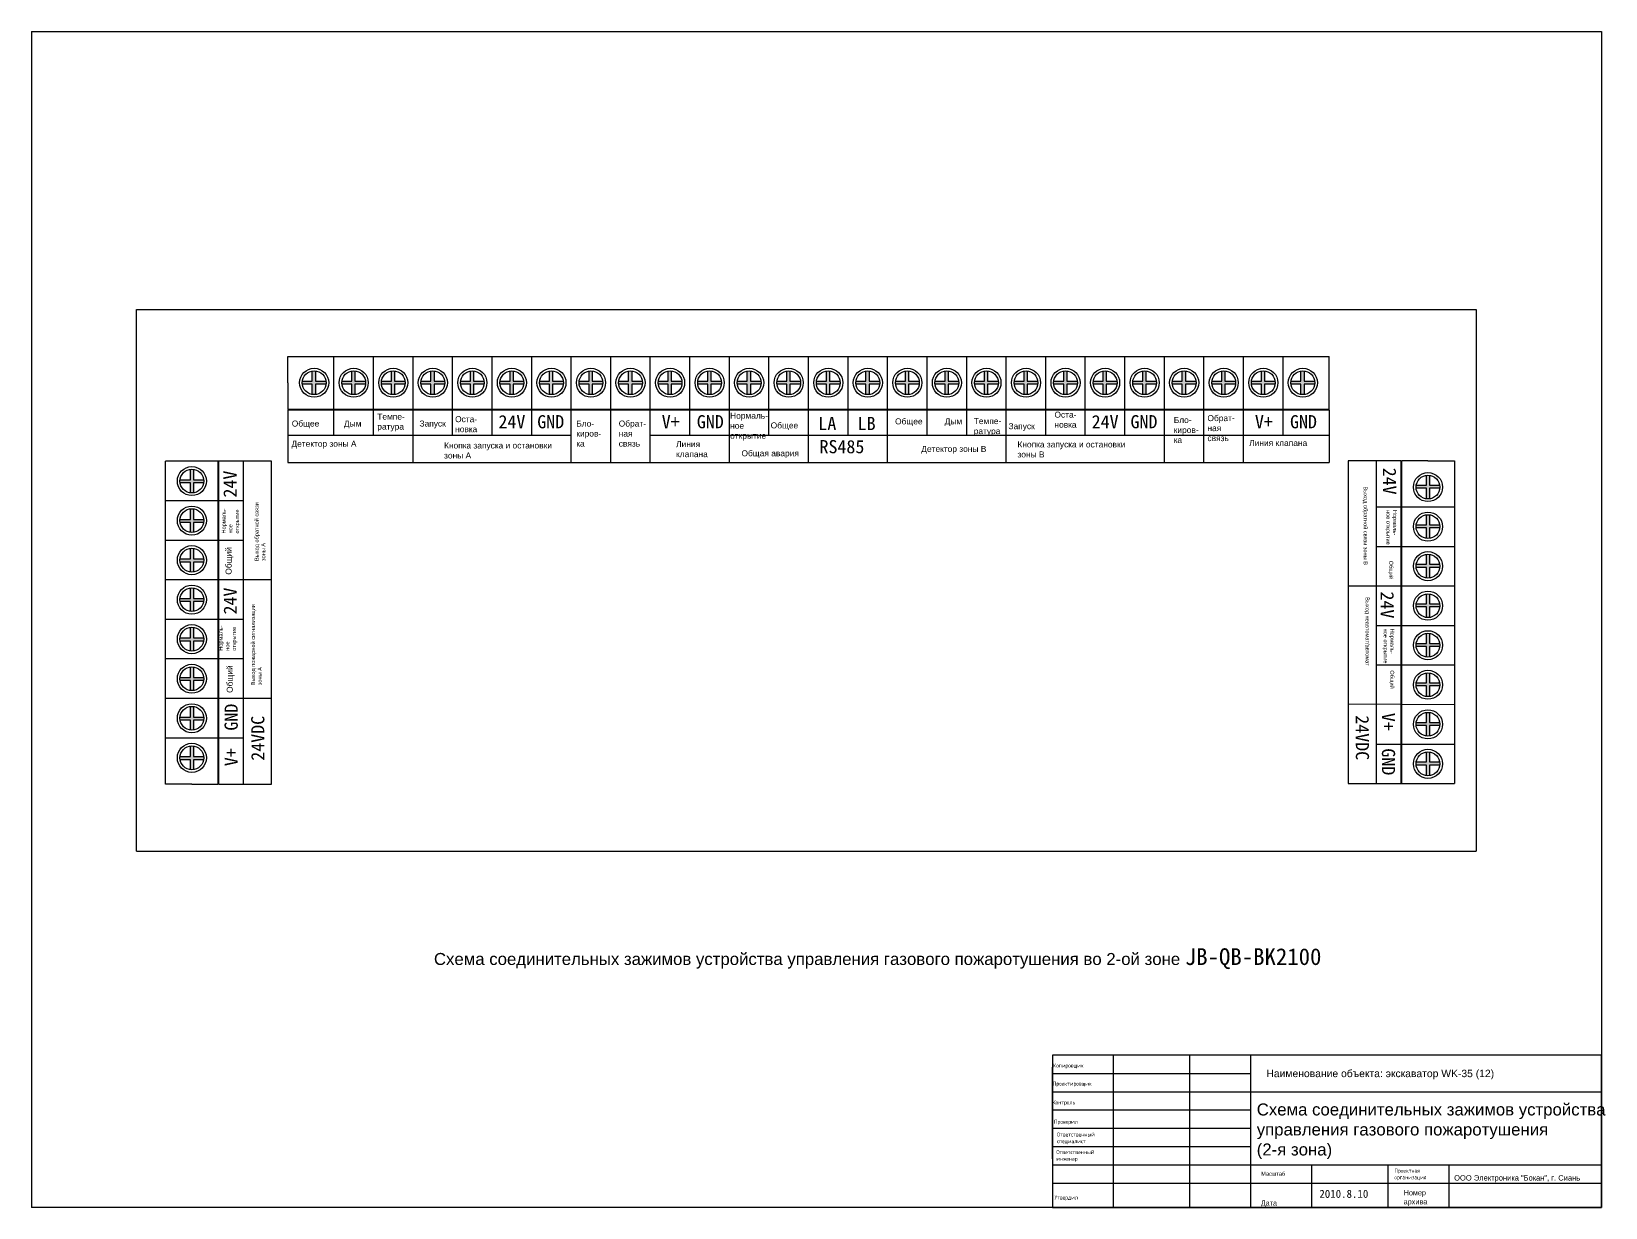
# Model space of a CAD drawing. Extents: x 48388 to 147340, y 33806 to 122092.
# Drawn here: x 81004 to 88872, y 61058 to 66939 of the extents above; entities that cross this region are included whole.
import ezdxf

# ---------------------------------------------------------------- set-up
doc = ezdxf.new("R2010")
doc.units = 0
doc.header["$LTSCALE"] = 1000
doc.header["$MEASUREMENT"] = 0
doc.layers.get('0').update_dxf_attribs({"linetype": 'CONTINUOUS'})
doc.styles.add('_TEL_DIM', font='SIMPLEX', dxfattribs={"width": 0.8, "height": 3.5, "bigfont": 'HZTXT'})
doc.styles.get("Standard").update_dxf_attribs({"font": 'GBENOR', "bigfont": 'GBCBIG'})

msp = doc.modelspace()

# ---------------------------------------------------------------- hatches: boundary and pattern name
for points in [[(82475.6, 65190.2), (82422.6, 65190.2), (82422.6, 65241.7, 0.065158), (82407.2, 65241.3), (82407.2, 65190.2), (82357.6, 65190.2, 0.032725), (82357.1, 65182.5, 0.032337), (82357.6, 65174.8), (82407.2, 65174.8), (82407.2, 65123.7, 0.065158), (82422.6, 65123.2), (82422.6, 65174.8), (82475.7, 65174.8, 0.032337), (82476.2, 65182.5, 0.032725)], [(82673.3, 65190.2), (82620.3, 65190.2), (82620.3, 65241.7, 0.065158), (82604.9, 65241.3), (82604.9, 65190.2), (82555.3, 65190.2, 0.032725), (82554.7, 65182.5, 0.032337), (82555.2, 65174.8), (82604.9, 65174.8), (82604.9, 65123.7, 0.065158), (82620.3, 65123.2), (82620.3, 65174.8), (82673.3, 65174.8, 0.032337), (82673.8, 65182.5, 0.032725)], [(82871, 65190.2), (82818, 65190.2), (82818, 65241.7, 0.065158), (82802.5, 65241.3), (82802.5, 65190.2), (82752.9, 65190.2, 0.032725), (82752.4, 65182.5, 0.032337), (82752.9, 65174.8), (82802.5, 65174.8), (82802.5, 65123.7, 0.065158), (82818, 65123.2), (82818, 65174.8), (82871, 65174.8, 0.032337), (82871.5, 65182.5, 0.032725)], [(83068.7, 65190.2), (83015.7, 65190.2), (83015.7, 65241.7, 0.065158), (83000.2, 65241.3), (83000.2, 65190.2), (82950.6, 65190.2, 0.032725), (82950.1, 65182.5, 0.032337), (82950.6, 65174.8), (83000.2, 65174.8), (83000.2, 65123.7, 0.065158), (83015.7, 65123.2), (83015.7, 65174.8), (83068.7, 65174.8, 0.032337), (83069.2, 65182.5, 0.032725)], [(83266.4, 65190.2), (83213.4, 65190.2), (83213.4, 65241.7, 0.065158), (83197.9, 65241.3), (83197.9, 65190.2), (83148.3, 65190.2, 0.032725), (83147.8, 65182.5, 0.032337), (83148.3, 65174.8), (83197.9, 65174.8), (83197.9, 65123.7, 0.065158), (83213.4, 65123.2), (83213.4, 65174.8), (83266.4, 65174.8, 0.032337), (83266.9, 65182.5, 0.032725)], [(83464.1, 65190.2), (83411, 65190.2), (83411, 65241.7, 0.065158), (83395.6, 65241.3), (83395.6, 65190.2), (83346, 65190.2, 0.032725), (83345.5, 65182.5, 0.032337), (83346, 65174.8), (83395.6, 65174.8), (83395.6, 65123.7, 0.065158), (83411, 65123.2), (83411, 65174.8), (83464.1, 65174.8, 0.032337), (83464.6, 65182.5, 0.032725)], [(83661.7, 65190.2), (83608.7, 65190.2), (83608.7, 65241.7, 0.065158), (83593.3, 65241.3), (83593.3, 65190.2), (83543.7, 65190.2, 0.032725), (83543.2, 65182.5, 0.032337), (83543.7, 65174.8), (83593.3, 65174.8), (83593.3, 65123.7, 0.065158), (83608.7, 65123.2), (83608.7, 65174.8), (83661.8, 65174.8, 0.032337), (83662.3, 65182.5, 0.032725)], [(83859.4, 65190.2), (83806.4, 65190.2), (83806.4, 65241.7, 0.065158), (83791, 65241.3), (83791, 65190.2), (83741.4, 65190.2, 0.032725), (83740.8, 65182.5, 0.032337), (83741.3, 65174.8), (83791, 65174.8), (83791, 65123.7, 0.065158), (83806.4, 65123.2), (83806.4, 65174.8), (83859.4, 65174.8, 0.032337), (83859.9, 65182.5, 0.032725)], [(84057.1, 65190.2), (84004.1, 65190.2), (84004.1, 65241.7, 0.065158), (83988.6, 65241.3), (83988.6, 65190.2), (83939, 65190.2, 0.032725), (83938.5, 65182.5, 0.032337), (83939, 65174.8), (83988.6, 65174.8), (83988.6, 65123.7, 0.065158), (84004.1, 65123.2), (84004.1, 65174.8), (84057.1, 65174.8, 0.032337), (84057.6, 65182.5, 0.032725)], [(84254.8, 65190.2), (84201.8, 65190.2), (84201.8, 65241.7, 0.065158), (84186.3, 65241.3), (84186.3, 65190.2), (84136.7, 65190.2, 0.032725), (84136.2, 65182.5, 0.032337), (84136.7, 65174.8), (84186.3, 65174.8), (84186.3, 65123.7, 0.065158), (84201.8, 65123.2), (84201.8, 65174.8), (84254.8, 65174.8, 0.032337), (84255.3, 65182.5, 0.032725)], [(84452.5, 65190.2), (84399.5, 65190.2), (84399.5, 65241.7, 0.065158), (84384, 65241.3), (84384, 65190.2), (84334.4, 65190.2, 0.032725), (84333.9, 65182.5, 0.032337), (84334.4, 65174.8), (84384, 65174.8), (84384, 65123.7, 0.065158), (84399.5, 65123.2), (84399.5, 65174.8), (84452.5, 65174.8, 0.032337), (84453, 65182.5, 0.032725)], [(84650.2, 65190.2), (84597.1, 65190.2), (84597.1, 65241.7, 0.065158), (84581.7, 65241.3), (84581.7, 65190.2), (84532.1, 65190.2, 0.032725), (84531.6, 65182.5, 0.032337), (84532.1, 65174.8), (84581.7, 65174.8), (84581.7, 65123.7, 0.065158), (84597.1, 65123.2), (84597.1, 65174.8), (84650.2, 65174.8, 0.032337), (84650.7, 65182.5, 0.032725)], [(84847.8, 65190.2), (84794.8, 65190.2), (84794.8, 65241.7, 0.065158), (84779.4, 65241.3), (84779.4, 65190.2), (84729.8, 65190.2, 0.032725), (84729.3, 65182.5, 0.032337), (84729.8, 65174.8), (84779.4, 65174.8), (84779.4, 65123.7, 0.065158), (84794.8, 65123.2), (84794.8, 65174.8), (84847.9, 65174.8, 0.032337), (84848.4, 65182.5, 0.032725)], [(85045.5, 65190.2), (84992.5, 65190.2), (84992.5, 65241.7, 0.065158), (84977.1, 65241.3), (84977.1, 65190.2), (84927.5, 65190.2, 0.032725), (84926.9, 65182.5, 0.032337), (84927.4, 65174.8), (84977.1, 65174.8), (84977.1, 65123.7, 0.065158), (84992.5, 65123.2), (84992.5, 65174.8), (85045.5, 65174.8, 0.032337), (85046, 65182.5, 0.032725)], [(85243.2, 65190.2), (85190.2, 65190.2), (85190.2, 65241.7, 0.065158), (85174.7, 65241.3), (85174.7, 65190.2), (85125.1, 65190.2, 0.032725), (85124.6, 65182.5, 0.032337), (85125.1, 65174.8), (85174.7, 65174.8), (85174.7, 65123.7, 0.065158), (85190.2, 65123.2), (85190.2, 65174.8), (85243.2, 65174.8, 0.032337), (85243.7, 65182.5, 0.032725)], [(85440.9, 65190.2), (85387.9, 65190.2), (85387.9, 65241.7, 0.065158), (85372.4, 65241.3), (85372.4, 65190.2), (85322.8, 65190.2, 0.032725), (85322.3, 65182.5, 0.032337), (85322.8, 65174.8), (85372.4, 65174.8), (85372.4, 65123.7, 0.065158), (85387.9, 65123.2), (85387.9, 65174.8), (85440.9, 65174.8, 0.032337), (85441.4, 65182.5, 0.032725)], [(85638.6, 65190.2), (85585.6, 65190.2), (85585.6, 65241.7, 0.065158), (85570.1, 65241.3), (85570.1, 65190.2), (85520.5, 65190.2, 0.032725), (85520, 65182.5, 0.032337), (85520.5, 65174.8), (85570.1, 65174.8), (85570.1, 65123.7, 0.065158), (85585.6, 65123.2), (85585.6, 65174.8), (85638.6, 65174.8, 0.032337), (85639.1, 65182.5, 0.032725)], [(85836.3, 65190.2), (85783.2, 65190.2), (85783.2, 65241.7, 0.065158), (85767.8, 65241.3), (85767.8, 65190.2), (85718.2, 65190.2, 0.032725), (85717.7, 65182.5, 0.032337), (85718.2, 65174.8), (85767.8, 65174.8), (85767.8, 65123.7, 0.065158), (85783.2, 65123.2), (85783.2, 65174.8), (85836.3, 65174.8, 0.032337), (85836.8, 65182.5, 0.032725)], [(86033.9, 65190.2), (85980.9, 65190.2), (85980.9, 65241.7, 0.065158), (85965.5, 65241.3), (85965.5, 65190.2), (85915.9, 65190.2, 0.032725), (85915.4, 65182.5, 0.032337), (85915.9, 65174.8), (85965.5, 65174.8), (85965.5, 65123.7, 0.065158), (85980.9, 65123.2), (85980.9, 65174.8), (86034, 65174.8, 0.032337), (86034.5, 65182.5, 0.032725)], [(86231.6, 65190.2), (86178.6, 65190.2), (86178.6, 65241.7, 0.065158), (86163.2, 65241.3), (86163.2, 65190.2), (86113.6, 65190.2, 0.032725), (86113, 65182.5, 0.032337), (86113.5, 65174.8), (86163.2, 65174.8), (86163.2, 65123.7, 0.065158), (86178.6, 65123.2), (86178.6, 65174.8), (86231.6, 65174.8, 0.032337), (86232.1, 65182.5, 0.032725)], [(86376.3, 65190.2), (86376.3, 65241.7, 0.065158), (86360.8, 65241.3), (86360.8, 65190.2), (86311.2, 65190.2, 0.032725), (86310.7, 65182.5, 0.032337), (86311.2, 65174.8), (86360.8, 65174.8), (86360.8, 65123.7, 0.065158), (86376.3, 65123.2), (86376.3, 65174.8), (86429.3, 65174.8, 0.032337), (86429.8, 65182.5, 0.032725), (86429.3, 65190.2)], [(86574, 65190.2), (86574, 65241.7, 0.065158), (86558.5, 65241.3), (86558.5, 65190.2), (86508.9, 65190.2, 0.032725), (86508.4, 65182.5, 0.032337), (86508.9, 65174.8), (86558.5, 65174.8), (86558.5, 65123.7, 0.065158), (86574, 65123.2), (86574, 65174.8), (86627, 65174.8, 0.032337), (86627.5, 65182.5, 0.032725), (86627, 65190.2)], [(86771.6, 65190.2), (86771.6, 65241.7, 0.065158), (86756.2, 65241.3), (86756.2, 65190.2), (86706.6, 65190.2, 0.032725), (86706.1, 65182.5, 0.032337), (86706.6, 65174.8), (86756.2, 65174.8), (86756.2, 65123.7, 0.065158), (86771.6, 65123.2), (86771.6, 65174.8), (86824.7, 65174.8, 0.032337), (86825.2, 65182.5, 0.032725), (86824.7, 65190.2)], [(86969.3, 65190.2), (86969.3, 65241.7, 0.065158), (86953.9, 65241.3), (86953.9, 65190.2), (86904.3, 65190.2, 0.032725), (86903.8, 65182.5, 0.032337), (86904.3, 65174.8), (86953.9, 65174.8), (86953.9, 65123.7, 0.065158), (86969.3, 65123.2), (86969.3, 65174.8), (87022.4, 65174.8, 0.032337), (87022.9, 65182.5, 0.032725), (87022.4, 65190.2)], [(87167, 65190.2), (87167, 65241.7, 0.065158), (87151.6, 65241.3), (87151.6, 65190.2), (87102, 65190.2, 0.032725), (87101.5, 65182.5, 0.032337), (87102, 65174.8), (87151.6, 65174.8), (87151.6, 65123.7, 0.065158), (87167, 65123.2), (87167, 65174.8), (87220.1, 65174.8, 0.032337), (87220.6, 65182.5, 0.032725), (87220, 65190.2)], [(87364.7, 65190.2), (87364.7, 65241.7, 0.065158), (87349.3, 65241.3), (87349.3, 65190.2), (87299.7, 65190.2, 0.032725), (87299.1, 65182.5, 0.032337), (87299.6, 65174.8), (87349.3, 65174.8), (87349.3, 65123.7, 0.065158), (87364.7, 65123.2), (87364.7, 65174.8), (87417.7, 65174.8, 0.032337), (87418.2, 65182.5, 0.032725), (87417.7, 65190.2)], [(81797.8, 64696.8), (81746.3, 64696.8, 0.02528), (81746, 64690.8, 0.039813), (81746.7, 64681.4), (81797.8, 64681.4), (81797.8, 64631.8, 0.065131), (81813.2, 64631.8), (81813.2, 64681.4), (81864.3, 64681.4, 0.039813), (81865.1, 64690.8, 0.02528), (81864.8, 64696.8), (81813.2, 64696.8), (81813.2, 64749.9, 0.065131), (81797.8, 64749.8)], [(87992, 64654.7), (88043.4, 64654.7, 0.02528), (88043.7, 64660.7, 0.039813), (88043, 64670.1), (87992, 64670.1), (87992, 64719.7, 0.065131), (87976.5, 64719.7), (87976.5, 64670.1), (87925.4, 64670.1, 0.039813), (87924.6, 64660.7, 0.02528), (87924.9, 64654.7), (87976.5, 64654.7), (87976.5, 64601.6, 0.065131), (87992, 64601.7)], [(81797.8, 64499.1), (81746.3, 64499.1, 0.02528), (81746, 64493.1, 0.039813), (81746.7, 64483.7), (81797.8, 64483.7), (81797.8, 64434.1, 0.065131), (81813.2, 64434.1), (81813.2, 64483.7), (81864.3, 64483.7, 0.039813), (81865.1, 64493.1, 0.02528), (81864.8, 64499.1), (81813.2, 64499.1), (81813.2, 64552.2, 0.065131), (81797.8, 64552.2)], [(87992, 64457), (88043.4, 64457, 0.02528), (88043.7, 64463, 0.039813), (88043, 64472.4), (87992, 64472.4), (87992, 64522, 0.065131), (87976.5, 64522.1), (87976.5, 64472.4), (87925.4, 64472.4, 0.039813), (87924.6, 64463, 0.02528), (87924.9, 64457), (87976.5, 64457), (87976.5, 64404, 0.065131), (87992, 64404)], [(81797.8, 64301.5), (81746.3, 64301.5, 0.02528), (81746, 64295.4, 0.039813), (81746.7, 64286), (81797.8, 64286), (81797.8, 64236.4, 0.065131), (81813.2, 64236.4), (81813.2, 64286), (81864.3, 64286, 0.039813), (81865.1, 64295.4, 0.02528), (81864.8, 64301.5), (81813.2, 64301.5), (81813.2, 64354.5, 0.065131), (81797.8, 64354.5)], [(87992, 64259.3), (88043.4, 64259.3, 0.02528), (88043.7, 64265.3, 0.039813), (88043, 64274.8), (87992, 64274.8), (87992, 64324.4, 0.065131), (87976.5, 64324.4), (87976.5, 64274.8), (87925.4, 64274.8, 0.039813), (87924.6, 64265.3, 0.02528), (87924.9, 64259.3), (87976.5, 64259.3), (87976.5, 64206.3, 0.065131), (87992, 64206.3)], [(81797.8, 64103.8), (81746.3, 64103.8, 0.02528), (81746, 64097.8, 0.039813), (81746.7, 64088.3), (81797.8, 64088.3), (81797.8, 64038.7, 0.065131), (81813.2, 64038.7), (81813.2, 64088.3), (81864.3, 64088.3, 0.039813), (81865.1, 64097.8, 0.02528), (81864.8, 64103.8), (81813.2, 64103.8), (81813.2, 64156.8, 0.065131), (81797.8, 64156.8)], [(87992, 64061.6), (88043.4, 64061.6, 0.02528), (88043.7, 64067.6, 0.039813), (88043, 64077.1), (87992, 64077.1), (87992, 64126.7, 0.065131), (87976.5, 64126.7), (87976.5, 64077.1), (87925.4, 64077.1, 0.039813), (87924.6, 64067.6, 0.02528), (87924.9, 64061.6), (87976.5, 64061.6), (87976.5, 64008.6, 0.065131), (87992, 64008.6)], [(81797.8, 63906.1), (81746.3, 63906.1, 0.02528), (81746, 63900.1, 0.039813), (81746.7, 63890.6), (81797.8, 63890.6), (81797.8, 63841, 0.065131), (81813.2, 63841), (81813.2, 63890.6), (81864.3, 63890.6, 0.039813), (81865.1, 63900.1, 0.02528), (81864.8, 63906.1), (81813.2, 63906.1), (81813.2, 63959.1, 0.065131), (81797.8, 63959.1)], [(87992, 63863.9), (88043.4, 63863.9, 0.02528), (88043.7, 63870, 0.039813), (88043, 63879.4), (87992, 63879.4), (87992, 63929, 0.065131), (87976.5, 63929), (87976.5, 63879.4), (87925.4, 63879.4, 0.039813), (87924.6, 63870, 0.02528), (87924.9, 63863.9), (87976.5, 63863.9), (87976.5, 63810.9, 0.065131), (87992, 63810.9)], [(81797.8, 63708.4), (81746.3, 63708.4, 0.02528), (81746, 63702.4, 0.039813), (81746.7, 63693), (81797.8, 63693), (81797.8, 63643.4, 0.065131), (81813.2, 63643.3), (81813.2, 63693), (81864.3, 63693, 0.039813), (81865.1, 63702.4, 0.02528), (81864.8, 63708.4), (81813.2, 63708.4), (81813.2, 63761.4, 0.065131), (81797.8, 63761.4)], [(87992, 63666.3), (88043.4, 63666.3, 0.02528), (88043.7, 63672.3, 0.039813), (88043, 63681.7), (87992, 63681.7), (87992, 63731.3, 0.065131), (87976.5, 63731.3), (87976.5, 63681.7), (87925.4, 63681.7, 0.039813), (87924.6, 63672.3, 0.02528), (87924.9, 63666.3), (87976.5, 63666.3), (87976.5, 63613.2, 0.065131), (87992, 63613.2)], [(81797.8, 63510.7), (81746.3, 63510.7, 0.02528), (81746, 63504.7, 0.039813), (81746.7, 63495.3), (81797.8, 63495.3), (81797.8, 63445.7, 0.065131), (81813.2, 63445.7), (81813.2, 63495.3), (81864.3, 63495.3, 0.039813), (81865.1, 63504.7, 0.02528), (81864.8, 63510.7), (81813.2, 63510.7), (81813.2, 63563.8, 0.065131), (81797.8, 63563.7)], [(87992, 63468.6), (88043.4, 63468.6, 0.02528), (88043.7, 63474.6, 0.039813), (88043, 63484), (87992, 63484), (87992, 63533.6, 0.065131), (87976.5, 63533.6), (87976.5, 63484), (87925.4, 63484, 0.039813), (87924.6, 63474.6, 0.02528), (87924.9, 63468.6), (87976.5, 63468.6), (87976.5, 63415.5, 0.065131), (87992, 63415.6)], [(81797.8, 63313), (81746.3, 63313, 0.02528), (81746, 63307, 0.039813), (81746.7, 63297.6), (81797.8, 63297.6), (81797.8, 63248, 0.065131), (81813.2, 63248), (81813.2, 63297.6), (81864.3, 63297.6, 0.039813), (81865.1, 63307, 0.02528), (81864.8, 63313), (81813.2, 63313), (81813.2, 63366.1, 0.065131), (81797.8, 63366.1)], [(87992, 63270.9), (88043.4, 63270.9, 0.02528), (88043.7, 63276.9, 0.039813), (88043, 63286.3), (87992, 63286.3), (87992, 63335.9, 0.065131), (87976.5, 63336), (87976.5, 63286.3), (87925.4, 63286.3, 0.039813), (87924.6, 63276.9, 0.02528), (87924.9, 63270.9), (87976.5, 63270.9), (87976.5, 63217.9, 0.065131), (87992, 63217.9)]]:
    msp.add_hatch(color=256).paths.add_polyline_path(points)

# ---------------------------------------------------------------- linework, layer by layer
for p, q in [((81003.6, 66938.9), (88851.7, 66938.9)), ((81003.6, 66938.9), (81003.6, 61058.3)), ((88851.7, 66938.9), (88851.7, 61058.3)), ((82284.8, 65314.3), (87490.5, 65314.3)), ((82284.8, 65248.4), (82284.8, 65314.3)), ((82515.5, 64919.6), (82515.5, 65314.3)), ((82713.1, 64919.6), (82713.1, 65314.3)), ((82910.8, 64783.8), (82910.8, 65314.3)), ((83108.5, 64919.6), (83108.5, 65314.3)), ((83306.2, 64919.6), (83306.2, 65314.3)), ((83503.9, 64919.6), (83503.9, 65314.3)), ((83701.6, 64783.8), (83701.6, 65314.3)), ((83899.2, 64783.8), (83899.2, 65314.3)), ((84096.9, 64783.8), (84096.9, 65314.3)), ((84294.6, 64919.6), (84294.6, 65314.3)), ((84492.3, 64783.8), (84492.3, 65314.3)), ((84690, 64919.6), (84690, 65314.3)), ((84887.6, 64783.8), (84887.6, 65314.3)), ((85085.3, 64919.6), (85085.3, 65314.3)), ((85283, 64783.8), (85283, 65314.3)), ((85480.7, 65050.7), (85480.7, 65314.3)), ((85480.7, 64919.6), (85480.7, 65314.3)), ((85678.4, 65050.7), (85678.4, 65314.3)), ((85678.4, 64919.6), (85678.4, 65314.3)), ((85876.1, 65050.7), (85876.1, 65314.3)), ((85876.1, 64783.8), (85876.1, 65314.3)), ((86073.7, 65050.7), (86073.7, 65314.3)), ((86073.7, 64919.6), (86073.7, 65314.3)), ((86271.4, 65050.7), (86271.4, 65314.3)), ((86271.4, 64919.6), (86271.4, 65314.3)), ((86469.1, 65050.7), (86469.1, 65314.3)), ((86469.1, 64919.6), (86469.1, 65314.3)), ((86666.8, 65050.7), (86666.8, 65314.3)), ((86666.8, 64783.8), (86666.8, 65314.3)), ((86864.5, 65050.7), (86864.5, 65314.3)), ((86864.5, 64783.8), (86864.5, 65314.3)), ((87062.2, 65050.7), (87062.2, 65314.3)), ((87062.2, 64783.8), (87062.2, 65314.3)), ((87259.8, 65050.7), (87259.8, 65314.3)), ((87259.8, 64919.6), (87259.8, 65314.3)), ((87490.5, 65050.7), (87490.5, 65314.3)), ((82284.8, 65182.5), (82284.8, 65248.4)), ((82284.8, 65182.5), (82284.8, 65050.7)), ((82284.8, 65050.7), (87490.5, 65050.7)), ((82284.8, 65047.4), (87490.5, 65047.4)), ((82284.8, 65047.4), (82284.8, 64783.8)), ((87490.5, 65047.4), (87490.5, 64783.8)), ((82284.8, 64919.6), (83701.6, 64919.6)), ((84096.9, 64919.6), (87490.5, 64919.6)), ((87062.2, 64919.6), (87490.5, 64919.6)), ((81673.8, 63175.2), (81673.8, 64789.7)), ((82204.2, 64789.7), (81673.8, 64789.7)), ((81937.3, 63175.2), (81937.3, 64789.7)), ((81940.6, 63175.2), (81940.6, 64789.7)), ((82063.9, 63175.2), (82063.9, 64789.7)), ((82204.2, 63175.2), (82204.2, 64789.7)), ((82284.8, 64783.8), (87490.5, 64783.8)), ((87585.5, 64792.5), (87585.5, 63178.1)), ((87849.1, 64792.5), (87585.5, 64792.5)), ((87725.9, 64792.5), (87725.9, 63178.1)), ((87849.1, 64792.5), (87849.1, 63178.1)), ((87852.4, 64792.5), (87852.4, 63178.1)), ((87984.2, 64792.5), (87852.4, 64792.5)), ((87984.2, 64792.5), (88050.1, 64792.5)), ((88050.1, 64792.5), (88116, 64792.5)), ((88116, 64792.5), (88116, 63178.1)), ((82063.9, 64592), (81673.8, 64592)), ((87725.9, 64561.8), (88116, 64561.8)), ((82063.9, 64394.3), (81673.8, 64394.3)), ((87725.9, 64364.2), (88116, 64364.2)), ((82204.2, 64196.6), (81673.8, 64196.6)), ((87585.5, 64166.5), (88116, 64166.5)), ((82063.9, 63998.9), (81673.8, 63998.9)), ((87725.9, 63968.8), (88116, 63968.8)), ((82063.9, 63801.2), (81673.8, 63801.2)), ((87725.9, 63771.1), (88116, 63771.1)), ((82204.2, 63603.6), (81673.8, 63603.6)), ((87585.5, 63576.9), (88116, 63573.4)), ((82063.9, 63405.9), (81673.8, 63405.9)), ((87725.9, 63375.7), (88116, 63375.7)), ((81739.7, 63175.2), (81673.8, 63175.2)), ((81805.5, 63175.2), (81739.7, 63175.2)), ((81805.5, 63175.2), (81937.3, 63175.2)), ((81940.6, 63175.2), (82204.2, 63175.2)), ((87585.5, 63178.1), (88116, 63178.1)), ((81527.8, 62840.9), (88225.8, 62840.9)), ((86107.4, 61820.6), (86107.4, 61058.3)), ((88851.7, 61820.6), (86107.4, 61820.6)), ((86412.3, 61058.3), (86412.3, 61820.6)), ((86793.4, 61058.3), (86793.4, 61820.6)), ((87098.4, 61058.3), (87098.4, 61820.6)), ((88851.7, 61058.3), (88851.7, 61820.6)), ((86107.4, 61668.1), (86107.4, 61759.6)), ((86107.4, 61729.1), (87098.4, 61729.1)), ((86107.4, 61576.7), (86107.4, 61668.1)), ((86107.4, 61637.6), (88851.7, 61637.6)), ((86107.4, 61485.2), (86107.4, 61576.7)), ((86107.4, 61546.2), (87098.4, 61546.2)), ((86107.4, 61393.7), (86107.4, 61485.2)), ((86107.4, 61454.7), (87098.4, 61454.7)), ((86107.4, 61302.2), (86107.4, 61393.7)), ((86107.4, 61363.2), (87098.4, 61363.2)), ((86107.4, 61271.7), (88851.7, 61271.7)), ((87403.3, 61058.3), (87403.3, 61271.7)), ((87784.4, 61058.3), (87784.4, 61271.7)), ((88089.4, 61058.3), (88089.4, 61271.7)), ((86107.4, 61180.3), (88851.7, 61180.3)), ((88851.7, 61058.3), (81003.6, 61058.3)), ((86107.4, 61058.3), (88851.7, 61058.3)), ((87098.4, 61058.3), (86793.4, 61058.3)), ((87403.3, 61058.3), (87098.4, 61058.3)), ((87784.4, 61058.3), (87403.3, 61058.3)), ((88089.4, 61058.3), (87784.4, 61058.3)), ((88851.7, 61058.3), (88089.4, 61058.3))]:
    msp.add_line(p, q)
for points in [[(81527.8, 62840.9), (81527.8, 65548.7), (88225.8, 65548.7), (88225.8, 62840.9)], [(82407.2, 65190.2), (82407.2, 65241.3)], [(82422.6, 65241.7), (82422.6, 65190.2)], [(82604.9, 65190.2), (82604.9, 65241.3)], [(82620.3, 65241.7), (82620.3, 65190.2)], [(82802.5, 65190.2), (82802.5, 65241.3)], [(82818, 65241.7), (82818, 65190.2)], [(83000.2, 65190.2), (83000.2, 65241.3)], [(83015.7, 65241.7), (83015.7, 65190.2)], [(83197.9, 65190.2), (83197.9, 65241.3)], [(83213.4, 65241.7), (83213.4, 65190.2)], [(83395.6, 65190.2), (83395.6, 65241.3)], [(83411, 65241.7), (83411, 65190.2)], [(83593.3, 65190.2), (83593.3, 65241.3)], [(83608.7, 65241.7), (83608.7, 65190.2)], [(83791, 65190.2), (83791, 65241.3)], [(83806.4, 65241.7), (83806.4, 65190.2)], [(83988.6, 65190.2), (83988.6, 65241.3)], [(84004.1, 65241.7), (84004.1, 65190.2)], [(84186.3, 65190.2), (84186.3, 65241.3)], [(84201.8, 65241.7), (84201.8, 65190.2)], [(84384, 65190.2), (84384, 65241.3)], [(84399.5, 65241.7), (84399.5, 65190.2)], [(84581.7, 65190.2), (84581.7, 65241.3)], [(84597.1, 65241.7), (84597.1, 65190.2)], [(84779.4, 65190.2), (84779.4, 65241.3)], [(84794.8, 65241.7), (84794.8, 65190.2)], [(84977.1, 65190.2), (84977.1, 65241.3)], [(84992.5, 65241.7), (84992.5, 65190.2)], [(85174.7, 65190.2), (85174.7, 65241.3)], [(85190.2, 65241.7), (85190.2, 65190.2)], [(85372.4, 65190.2), (85372.4, 65241.3)], [(85387.9, 65241.7), (85387.9, 65190.2)], [(85570.1, 65190.2), (85570.1, 65241.3)], [(85585.6, 65241.7), (85585.6, 65190.2)], [(85767.8, 65190.2), (85767.8, 65241.3)], [(85783.2, 65241.7), (85783.2, 65190.2)], [(85965.5, 65190.2), (85965.5, 65241.3)], [(85980.9, 65241.7), (85980.9, 65190.2)], [(86163.2, 65190.2), (86163.2, 65241.3)], [(86178.6, 65241.7), (86178.6, 65190.2)], [(86360.8, 65190.2), (86360.8, 65241.3)], [(86376.3, 65241.7), (86376.3, 65190.2)], [(86558.5, 65190.2), (86558.5, 65241.3)], [(86574, 65241.7), (86574, 65190.2)], [(86756.2, 65190.2), (86756.2, 65241.3)], [(86771.6, 65241.7), (86771.6, 65190.2)], [(86953.9, 65190.2), (86953.9, 65241.3)], [(86969.3, 65241.7), (86969.3, 65190.2)], [(87151.6, 65190.2), (87151.6, 65241.3)], [(87167, 65241.7), (87167, 65190.2)], [(87349.3, 65190.2), (87349.3, 65241.3)], [(87364.7, 65241.7), (87364.7, 65190.2)], [(82357.6, 65190.2), (82407.2, 65190.2)], [(82407.2, 65174.8), (82357.6, 65174.8)], [(82407.2, 65123.7), (82407.2, 65174.8)], [(82422.6, 65190.2), (82475.6, 65190.2)], [(82422.6, 65174.8), (82422.6, 65123.2)], [(82475.7, 65174.8), (82422.6, 65174.8)], [(82604.9, 65174.8), (82555.2, 65174.8)], [(82555.3, 65190.2), (82604.9, 65190.2)], [(82604.9, 65123.7), (82604.9, 65174.8)], [(82620.3, 65190.2), (82673.3, 65190.2)], [(82620.3, 65174.8), (82620.3, 65123.2)], [(82673.3, 65174.8), (82620.3, 65174.8)], [(82752.9, 65190.2), (82802.5, 65190.2)], [(82802.5, 65174.8), (82752.9, 65174.8)], [(82802.5, 65123.7), (82802.5, 65174.8)], [(82818, 65190.2), (82871, 65190.2)], [(82818, 65174.8), (82818, 65123.2)], [(82871, 65174.8), (82818, 65174.8)], [(82950.6, 65190.2), (83000.2, 65190.2)], [(83000.2, 65174.8), (82950.6, 65174.8)], [(83000.2, 65123.7), (83000.2, 65174.8)], [(83015.7, 65190.2), (83068.7, 65190.2)], [(83068.7, 65174.8), (83015.7, 65174.8)], [(83015.7, 65174.8), (83015.7, 65123.2)], [(83148.3, 65190.2), (83197.9, 65190.2)], [(83197.9, 65174.8), (83148.3, 65174.8)], [(83197.9, 65123.7), (83197.9, 65174.8)], [(83213.4, 65190.2), (83266.4, 65190.2)], [(83266.4, 65174.8), (83213.4, 65174.8)], [(83213.4, 65174.8), (83213.4, 65123.2)], [(83346, 65190.2), (83395.6, 65190.2)], [(83395.6, 65174.8), (83346, 65174.8)], [(83395.6, 65123.7), (83395.6, 65174.8)], [(83411, 65190.2), (83464.1, 65190.2)], [(83464.1, 65174.8), (83411, 65174.8)], [(83411, 65174.8), (83411, 65123.2)], [(83543.7, 65190.2), (83593.3, 65190.2)], [(83593.3, 65174.8), (83543.7, 65174.8)], [(83593.3, 65123.7), (83593.3, 65174.8)], [(83608.7, 65190.2), (83661.7, 65190.2)], [(83661.8, 65174.8), (83608.7, 65174.8)], [(83608.7, 65174.8), (83608.7, 65123.2)], [(83791, 65174.8), (83741.3, 65174.8)], [(83741.4, 65190.2), (83791, 65190.2)], [(83791, 65123.7), (83791, 65174.8)], [(83806.4, 65190.2), (83859.4, 65190.2)], [(83806.4, 65174.8), (83806.4, 65123.2)], [(83859.4, 65174.8), (83806.4, 65174.8)], [(83939, 65190.2), (83988.6, 65190.2)], [(83988.6, 65174.8), (83939, 65174.8)], [(83988.6, 65123.7), (83988.6, 65174.8)], [(84004.1, 65190.2), (84057.1, 65190.2)], [(84057.1, 65174.8), (84004.1, 65174.8)], [(84004.1, 65174.8), (84004.1, 65123.2)], [(84136.7, 65190.2), (84186.3, 65190.2)], [(84186.3, 65174.8), (84136.7, 65174.8)], [(84186.3, 65123.7), (84186.3, 65174.8)], [(84201.8, 65190.2), (84254.8, 65190.2)], [(84254.8, 65174.8), (84201.8, 65174.8)], [(84201.8, 65174.8), (84201.8, 65123.2)], [(84334.4, 65190.2), (84384, 65190.2)], [(84384, 65174.8), (84334.4, 65174.8)], [(84384, 65123.7), (84384, 65174.8)], [(84399.5, 65190.2), (84452.5, 65190.2)], [(84452.5, 65174.8), (84399.5, 65174.8)], [(84399.5, 65174.8), (84399.5, 65123.2)], [(84532.1, 65190.2), (84581.7, 65190.2)], [(84581.7, 65174.8), (84532.1, 65174.8)], [(84581.7, 65123.7), (84581.7, 65174.8)], [(84597.1, 65190.2), (84650.2, 65190.2)], [(84597.1, 65174.8), (84597.1, 65123.2)], [(84650.2, 65174.8), (84597.1, 65174.8)], [(84729.8, 65190.2), (84779.4, 65190.2)], [(84779.4, 65174.8), (84729.8, 65174.8)], [(84779.4, 65123.7), (84779.4, 65174.8)], [(84794.8, 65190.2), (84847.8, 65190.2)], [(84847.9, 65174.8), (84794.8, 65174.8)], [(84794.8, 65174.8), (84794.8, 65123.2)], [(84977.1, 65174.8), (84927.4, 65174.8)], [(84927.5, 65190.2), (84977.1, 65190.2)], [(84977.1, 65123.7), (84977.1, 65174.8)], [(84992.5, 65190.2), (85045.5, 65190.2)], [(84992.5, 65174.8), (84992.5, 65123.2)], [(85045.5, 65174.8), (84992.5, 65174.8)], [(85125.1, 65190.2), (85174.7, 65190.2)], [(85174.7, 65174.8), (85125.1, 65174.8)], [(85174.7, 65123.7), (85174.7, 65174.8)], [(85190.2, 65190.2), (85243.2, 65190.2)], [(85190.2, 65174.8), (85190.2, 65123.2)], [(85243.2, 65174.8), (85190.2, 65174.8)], [(85322.8, 65190.2), (85372.4, 65190.2)], [(85372.4, 65174.8), (85322.8, 65174.8)], [(85372.4, 65123.7), (85372.4, 65174.8)], [(85387.9, 65190.2), (85440.9, 65190.2)], [(85440.9, 65174.8), (85387.9, 65174.8)], [(85387.9, 65174.8), (85387.9, 65123.2)], [(85520.5, 65190.2), (85570.1, 65190.2)], [(85570.1, 65174.8), (85520.5, 65174.8)], [(85570.1, 65123.7), (85570.1, 65174.8)], [(85585.6, 65190.2), (85638.6, 65190.2)], [(85585.6, 65174.8), (85585.6, 65123.2)], [(85638.6, 65174.8), (85585.6, 65174.8)], [(85718.2, 65190.2), (85767.8, 65190.2)], [(85767.8, 65174.8), (85718.2, 65174.8)], [(85767.8, 65123.7), (85767.8, 65174.8)], [(85783.2, 65190.2), (85836.3, 65190.2)], [(85836.3, 65174.8), (85783.2, 65174.8)], [(85783.2, 65174.8), (85783.2, 65123.2)], [(85915.9, 65190.2), (85965.5, 65190.2)], [(85965.5, 65174.8), (85915.9, 65174.8)], [(85965.5, 65123.7), (85965.5, 65174.8)], [(85980.9, 65190.2), (86033.9, 65190.2)], [(86034, 65174.8), (85980.9, 65174.8)], [(85980.9, 65174.8), (85980.9, 65123.2)], [(86163.2, 65174.8), (86113.5, 65174.8)], [(86113.6, 65190.2), (86163.2, 65190.2)], [(86163.2, 65123.7), (86163.2, 65174.8)], [(86178.6, 65190.2), (86231.6, 65190.2)], [(86231.6, 65174.8), (86178.6, 65174.8)], [(86178.6, 65174.8), (86178.6, 65123.2)], [(86311.2, 65190.2), (86360.8, 65190.2)], [(86360.8, 65174.8), (86311.2, 65174.8)], [(86360.8, 65123.7), (86360.8, 65174.8)], [(86376.3, 65190.2), (86429.3, 65190.2)], [(86429.3, 65174.8), (86376.3, 65174.8)], [(86376.3, 65174.8), (86376.3, 65123.2)], [(86508.9, 65190.2), (86558.5, 65190.2)], [(86558.5, 65174.8), (86508.9, 65174.8)], [(86558.5, 65123.7), (86558.5, 65174.8)], [(86574, 65190.2), (86627, 65190.2)], [(86627, 65174.8), (86574, 65174.8)], [(86574, 65174.8), (86574, 65123.2)], [(86706.6, 65190.2), (86756.2, 65190.2)], [(86756.2, 65174.8), (86706.6, 65174.8)], [(86756.2, 65123.7), (86756.2, 65174.8)], [(86771.6, 65190.2), (86824.7, 65190.2)], [(86824.7, 65174.8), (86771.6, 65174.8)], [(86771.6, 65174.8), (86771.6, 65123.2)], [(86904.3, 65190.2), (86953.9, 65190.2)], [(86953.9, 65174.8), (86904.3, 65174.8)], [(86953.9, 65123.7), (86953.9, 65174.8)], [(86969.3, 65190.2), (87022.4, 65190.2)], [(87022.4, 65174.8), (86969.3, 65174.8)], [(86969.3, 65174.8), (86969.3, 65123.2)], [(87102, 65190.2), (87151.6, 65190.2)], [(87151.6, 65174.8), (87102, 65174.8)], [(87151.6, 65123.7), (87151.6, 65174.8)], [(87167, 65190.2), (87220, 65190.2)], [(87167, 65174.8), (87167, 65123.2)], [(87220.1, 65174.8), (87167, 65174.8)], [(87349.3, 65174.8), (87299.6, 65174.8)], [(87299.7, 65190.2), (87349.3, 65190.2)], [(87349.3, 65123.7), (87349.3, 65174.8)], [(87364.7, 65190.2), (87417.7, 65190.2)], [(87417.7, 65174.8), (87364.7, 65174.8)], [(87364.7, 65174.8), (87364.7, 65123.2)], [(81746.3, 64696.8), (81797.8, 64696.8)], [(81797.8, 64681.4), (81746.7, 64681.4)], [(81797.8, 64696.8), (81797.8, 64749.8)], [(81797.8, 64631.8), (81797.8, 64681.4)], [(81813.2, 64749.9), (81813.2, 64696.8)], [(81813.2, 64696.8), (81864.8, 64696.8)], [(81813.2, 64681.4), (81813.2, 64631.8)], [(81864.3, 64681.4), (81813.2, 64681.4)], [(87976.5, 64670.1), (87976.5, 64719.7)], [(87992, 64719.7), (87992, 64670.1)], [(87976.5, 64654.7), (87924.9, 64654.7)], [(87925.4, 64670.1), (87976.5, 64670.1)], [(87976.5, 64601.6), (87976.5, 64654.7)], [(87992, 64670.1), (88043, 64670.1)], [(87992, 64654.7), (87992, 64601.7)], [(88043.4, 64654.7), (87992, 64654.7)], [(81797.8, 64499.1), (81797.8, 64552.2)], [(81813.2, 64552.2), (81813.2, 64499.1)], [(87976.5, 64472.4), (87976.5, 64522.1)], [(87992, 64522), (87992, 64472.4)], [(81746.3, 64499.1), (81797.8, 64499.1)], [(81797.8, 64483.7), (81746.7, 64483.7)], [(81797.8, 64434.1), (81797.8, 64483.7)], [(81813.2, 64499.1), (81864.8, 64499.1)], [(81864.3, 64483.7), (81813.2, 64483.7)], [(81813.2, 64483.7), (81813.2, 64434.1)], [(87976.5, 64457), (87924.9, 64457)], [(87925.4, 64472.4), (87976.5, 64472.4)], [(87976.5, 64404), (87976.5, 64457)], [(87992, 64472.4), (88043, 64472.4)], [(87992, 64457), (87992, 64404)], [(88043.4, 64457), (87992, 64457)], [(81746.3, 64301.5), (81797.8, 64301.5)], [(81797.8, 64286), (81746.7, 64286)], [(81797.8, 64301.5), (81797.8, 64354.5)], [(81797.8, 64236.4), (81797.8, 64286)], [(81813.2, 64354.5), (81813.2, 64301.5)], [(81813.2, 64301.5), (81864.8, 64301.5)], [(81864.3, 64286), (81813.2, 64286)], [(81813.2, 64286), (81813.2, 64236.4)], [(87976.5, 64274.8), (87976.5, 64324.4)], [(87992, 64324.4), (87992, 64274.8)], [(87976.5, 64259.3), (87924.9, 64259.3)], [(87925.4, 64274.8), (87976.5, 64274.8)], [(87976.5, 64206.3), (87976.5, 64259.3)], [(87992, 64274.8), (88043, 64274.8)], [(87992, 64259.3), (87992, 64206.3)], [(88043.4, 64259.3), (87992, 64259.3)], [(81797.8, 64103.8), (81797.8, 64156.8)], [(81813.2, 64156.8), (81813.2, 64103.8)], [(87976.5, 64077.1), (87976.5, 64126.7)], [(87992, 64126.7), (87992, 64077.1)], [(81746.3, 64103.8), (81797.8, 64103.8)], [(81797.8, 64088.3), (81746.7, 64088.3)], [(81797.8, 64038.7), (81797.8, 64088.3)], [(81813.2, 64103.8), (81864.8, 64103.8)], [(81864.3, 64088.3), (81813.2, 64088.3)], [(81813.2, 64088.3), (81813.2, 64038.7)], [(87976.5, 64061.6), (87924.9, 64061.6)], [(87925.4, 64077.1), (87976.5, 64077.1)], [(87976.5, 64008.6), (87976.5, 64061.6)], [(87992, 64077.1), (88043, 64077.1)], [(87992, 64061.6), (87992, 64008.6)], [(88043.4, 64061.6), (87992, 64061.6)], [(81746.3, 63906.1), (81797.8, 63906.1)], [(81797.8, 63890.6), (81746.7, 63890.6)], [(81797.8, 63906.1), (81797.8, 63959.1)], [(81797.8, 63841), (81797.8, 63890.6)], [(81813.2, 63959.1), (81813.2, 63906.1)], [(81813.2, 63906.1), (81864.8, 63906.1)], [(81864.3, 63890.6), (81813.2, 63890.6)], [(81813.2, 63890.6), (81813.2, 63841)], [(87976.5, 63879.4), (87976.5, 63929)], [(87992, 63929), (87992, 63879.4)], [(87976.5, 63863.9), (87924.9, 63863.9)], [(87925.4, 63879.4), (87976.5, 63879.4)], [(87976.5, 63810.9), (87976.5, 63863.9)], [(87992, 63879.4), (88043, 63879.4)], [(87992, 63863.9), (87992, 63810.9)], [(88043.4, 63863.9), (87992, 63863.9)], [(81797.8, 63708.4), (81797.8, 63761.4)], [(81813.2, 63761.4), (81813.2, 63708.4)], [(81746.3, 63708.4), (81797.8, 63708.4)], [(81797.8, 63693), (81746.7, 63693)], [(81797.8, 63643.4), (81797.8, 63693)], [(81813.2, 63708.4), (81864.8, 63708.4)], [(81864.3, 63693), (81813.2, 63693)], [(81813.2, 63693), (81813.2, 63643.3)], [(87976.5, 63666.3), (87924.9, 63666.3)], [(87925.4, 63681.7), (87976.5, 63681.7)], [(87976.5, 63681.7), (87976.5, 63731.3)], [(87976.5, 63613.2), (87976.5, 63666.3)], [(87992, 63731.3), (87992, 63681.7)], [(87992, 63681.7), (88043, 63681.7)], [(87992, 63666.3), (87992, 63613.2)], [(88043.4, 63666.3), (87992, 63666.3)], [(81746.3, 63510.7), (81797.8, 63510.7)], [(81797.8, 63510.7), (81797.8, 63563.7)], [(81813.2, 63563.8), (81813.2, 63510.7)], [(81813.2, 63510.7), (81864.8, 63510.7)], [(87976.5, 63484), (87976.5, 63533.6)], [(87992, 63533.6), (87992, 63484)], [(81797.8, 63495.3), (81746.7, 63495.3)], [(81797.8, 63445.7), (81797.8, 63495.3)], [(81864.3, 63495.3), (81813.2, 63495.3)], [(81813.2, 63495.3), (81813.2, 63445.7)], [(87976.5, 63468.6), (87924.9, 63468.6)], [(87925.4, 63484), (87976.5, 63484)], [(87976.5, 63415.5), (87976.5, 63468.6)], [(87992, 63484), (88043, 63484)], [(87992, 63468.6), (87992, 63415.6)], [(88043.4, 63468.6), (87992, 63468.6)], [(81797.8, 63313), (81797.8, 63366.1)], [(81813.2, 63366.1), (81813.2, 63313)], [(81746.3, 63313), (81797.8, 63313)], [(81797.8, 63297.6), (81746.7, 63297.6)], [(81797.8, 63248), (81797.8, 63297.6)], [(81813.2, 63313), (81864.8, 63313)], [(81864.3, 63297.6), (81813.2, 63297.6)], [(81813.2, 63297.6), (81813.2, 63248)], [(87976.5, 63270.9), (87924.9, 63270.9)], [(87925.4, 63286.3), (87976.5, 63286.3)], [(87976.5, 63286.3), (87976.5, 63336)], [(87976.5, 63217.9), (87976.5, 63270.9)], [(87992, 63335.9), (87992, 63286.3)], [(87992, 63286.3), (88043, 63286.3)], [(87992, 63270.9), (87992, 63217.9)], [(88043.4, 63270.9), (87992, 63270.9)]]:
    msp.add_lwpolyline(points)
for centre, radius in [((82416.6, 65182.5), 72.7), ((82416.6, 65182.5), 59.5), ((82614.3, 65182.5), 72.7), ((82614.3, 65182.5), 59.5), ((82812, 65182.5), 72.7), ((82812, 65182.5), 59.5), ((83009.7, 65182.5), 72.7), ((83009.7, 65182.5), 59.5), ((83207.3, 65182.5), 72.7), ((83207.3, 65182.5), 59.5), ((83405, 65182.5), 72.7), ((83405, 65182.5), 59.5), ((83602.7, 65182.5), 72.7), ((83602.7, 65182.5), 59.5), ((83800.4, 65182.5), 72.7), ((83800.4, 65182.5), 59.5), ((83998.1, 65182.5), 72.7), ((83998.1, 65182.5), 59.5), ((84195.8, 65182.5), 72.7), ((84195.8, 65182.5), 59.5), ((84393.4, 65182.5), 72.7), ((84393.4, 65182.5), 59.5), ((84591.1, 65182.5), 72.7), ((84591.1, 65182.5), 59.5), ((84788.8, 65182.5), 72.7), ((84788.8, 65182.5), 59.5), ((84986.5, 65182.5), 72.7), ((84986.5, 65182.5), 59.5), ((85184.2, 65182.5), 72.7), ((85184.2, 65182.5), 59.5), ((85381.9, 65182.5), 72.7), ((85381.9, 65182.5), 59.5), ((85579.5, 65182.5), 72.7), ((85579.5, 65182.5), 59.5), ((85777.2, 65182.5), 72.7), ((85777.2, 65182.5), 59.5), ((85974.9, 65182.5), 72.7), ((85974.9, 65182.5), 59.5), ((86172.6, 65182.5), 72.7), ((86172.6, 65182.5), 59.5), ((86370.3, 65182.5), 72.7), ((86370.3, 65182.5), 59.5), ((86568, 65182.5), 72.7), ((86568, 65182.5), 59.5), ((86765.6, 65182.5), 72.7), ((86765.6, 65182.5), 59.5), ((86963.3, 65182.5), 72.7), ((86963.3, 65182.5), 59.5), ((87161, 65182.5), 72.7), ((87161, 65182.5), 59.5), ((87358.7, 65182.5), 72.7), ((87358.7, 65182.5), 59.5), ((81805.5, 64690.8), 72.7), ((81805.5, 64690.8), 59.5), ((87984.2, 64660.7), 72.7), ((87984.2, 64660.7), 59.5), ((81805.5, 64493.1), 72.7), ((81805.5, 64493.1), 59.5), ((87984.2, 64463), 72.7), ((87984.2, 64463), 59.5), ((81805.5, 64295.4), 72.7), ((81805.5, 64295.4), 59.5), ((87984.2, 64265.3), 72.7), ((87984.2, 64265.3), 59.5), ((81805.5, 64097.8), 72.7), ((81805.5, 64097.8), 59.5), ((87984.2, 64067.6), 72.7), ((87984.2, 64067.6), 59.5), ((81805.5, 63900.1), 72.7), ((81805.5, 63900.1), 59.5), ((87984.2, 63870), 72.7), ((87984.2, 63870), 59.5), ((81805.5, 63702.4), 72.7), ((81805.5, 63702.4), 59.5), ((87984.2, 63672.3), 72.7), ((87984.2, 63672.3), 59.5), ((81805.5, 63504.7), 72.7), ((81805.5, 63504.7), 59.5), ((87984.2, 63474.6), 72.7), ((87984.2, 63474.6), 59.5), ((81805.5, 63307), 72.7), ((81805.5, 63307), 59.5), ((87984.2, 63276.9), 72.7), ((87984.2, 63276.9), 59.5)]:
    msp.add_circle(centre, radius)

# ---------------------------------------------------------------- texts
at = {"attachment_point": 1}
for s, insert, char_height, width in [('{\\fArial|b0|i0|c204|p34;\\H0.60876x;Общее}', (82304.7, 64993.4), 49.28, 143.966), ('{\\fArial|b0|i0|c204|p34;Дым}', (82565.6, 64993.5), 30, 143.968), ('{\\fArial|b0|i0|c204|p34;Темпе-\\Pратура}', (82732.1, 65028.1), 30, 143.968), ('{\\fArial|b0|i0|c204|p34;Запуск}', (82943.3, 64993.4), 30, 143.968), ('{\\fArial|b0|i0|c204|p34;Оста-\\Pновка}', (83121.3, 65015.3), 30, 143.968), ('{\\f宋体|b0|i0|c134|p54;24V}', (83337.9, 65020.5), 65.894, 192.504), ('{\\f宋体|b0|i0|c134|p54;GND}', (83532, 65020.5), 65.894, 192.504), ('{\\fArial|b0|i0|c204|p34;Бло-\\Pкиров-\\Pка}', (83726.9, 64993.4), 30, 143.968), ('{\\fArial|b0|i0|c204|p34;Обрат-\\Pная\\Pсвязь}', (83939, 64993.4), 30, 143.968), ('{\\f宋体|b0|i0|c134|p54;V+}', (84154, 65020.5), 65.894, 192.504), ('{\\f宋体|b0|i0|c134|p54;GND}', (84329.5, 65020.5), 65.894, 192.504), ('{\\fArial|b0|i0|c204|p34;Нормаль-\\Pное открытие}', (84495.9, 65032.6), 30, 143.968), ('{\\f宋体|b0|i0|c134|p54;LA}', (84937.1, 65011.8), 65.894, 192.504), ('{\\f宋体|b0|i0|c134|p54;LB}', (85133.5, 65011.8), 65.894, 192.504), ('{\\fArial|b0|i0|c204|p34;\\H0.60876x;Общее}', (85320.4, 65004.2), 49.28, 143.966), ('{\\fArial|b0|i0|c204|p34;Дым}', (85568.5, 65004.3), 30, 143.968), ('{\\fArial|b0|i0|c204|p34;Темпе-\\Pратура}', (85713.6, 65005.6), 30, 143.968), ('{\\fArial|b0|i0|c204|p34;Оста-\\Pновка}', (86117.1, 65038), 30, 143.968), ('{\\f宋体|b0|i0|c134|p54;24V}', (86303.1, 65020.5), 65.894, 192.504), ('{\\f宋体|b0|i0|c134|p54;GND}', (86497.3, 65020.5), 65.894, 192.504), ('{\\fArial|b0|i0|c204|p34;Бло-\\Pкиров-\\Pка}', (86713.3, 65011), 30, 143.968), ('{\\fArial|b0|i0|c204|p34;Обрат-\\Pная\\Pсвязь}', (86881.9, 65020.5), 30, 143.968), ('{\\f宋体|b0|i0|c134|p54;V+}', (87119.2, 65020.5), 65.894, 192.504), ('{\\f宋体|b0|i0|c134|p54;GND}', (87294.7, 65020.5), 65.894, 192.504), ('{\\fArial|b0|i0|c204|p34;Общее}', (84698.6, 64984.1), 30, 143.968), ('{\\fArial|b0|i0|c204|p34;Запуск}', (85887.2, 64980.2), 30, 143.968), ('{\\fArial|b0|i0|c204|p34;Детектор зоны А}', (82303.1, 64892.3), 30, 461.549), ('{\\fArial|b0|i0|c204|p34;Кнопка запуска и остановки зоны А}', (83066, 64883.8), 30, 583.099), ('{\\fArial|b0|i0|c204|p34;\\H0.60876x;Линия клапана}', (84225.7, 64890.4), 49.28, 167.386), ('{\\fArial|b0|i0|c204|p34;Общая авария}', (84552.6, 64844.7), 30, 424.689), ('{\\f宋体|b0|i0|c134|p54;RS485}', (84942.7, 64895.8), 65.894, 276.707), ('{\\fArial|b0|i0|c204|p34;Детектор зоны \\fArial|b0|i0|c0|p34;B}', (85451.5, 64866.6), 30, 461.549), ('{\\fArial|b0|i0|c204|p34;Кнопка запуска и остановки зоны \\fArial|b0|i0|c0|p34;B}', (85932.2, 64889), 30, 583.099), ('{\\fArial|b0|i0|c204|p34;\\H0.60876x;Линия клапана}', (87090.2, 64896.1), 49.28, 288.172), ('{\\fArial|b0|i0|c204|p34;\\H0.7174x;Схема соединительных зажимов устройства управления газового пожаротушения во 2-ой зоне \\fSimSun|b0|i0|c134|p54;\\H1.3939x;JB-QB-BK2100}', (83015.4, 62354.7), 83.6352, 4494.706), ('{\\fArial|b0|i0|c204|p34;\\H0.51191x;Наименование объекта: экскаватор \\fArial|b0|i0|c0|p34;WK-35 (12)}', (87176.5, 61747.2), 72.278, 1243.692), ('{\\fArial|b0|i0|c204|p34;\\H0.7174x;Схема соединительных зажимов устройства \\fArial|b0|i0|c0|p34;\\P\\fArial|b0|i0|c204|p34;управления газового пожаротушения \\fArial|b0|i0|c0|p34;\\P\\fArial|b0|i0|c204|p34;(2-я зона)}', (87128.3, 61578.6), 83.635, 4494.706), ('{\\fArial|b0|i0|c204|p34;\\H0.58442x;ООО Электроника "Бокан", г. Сиань}', (88114.8, 61220.2), 46.2, 1147.08), ('{\\fSimHei|b0|i0|c134|p2;2010.8.10}', (87441.2, 61146.8), 40, 306.816)]:
    msp.add_mtext(s, dxfattribs=dict(at, insert=insert, char_height=char_height, width=width))
for s, insert, char_height, width, rotation in [('{\\f宋体|b0|i0|c134|p54;24V}', (81962.9, 64608.5), 65.894, 192.504, 90), ('{\\f宋体|b0|i0|c134|p54;24V}', (87825.6, 64757.7), 65.894, 192.504, 270), ('{\\fArial|b0|i0|c204|p34;\\H0.40584x;Выход обратной связи\\fArial|b0|i0|c0|p34; \\fArial|b0|i0|c204|p34;зоны В}', (87682.8, 64663.9), 49.2804, 421.249, 270), ('{\\fArial|b0|i0|c204|p34;Нормаль-\\Pное открытие}', (81954.5, 64428.6), 20, 143.968, 90), ('{\\fArial|b0|i0|c204|p34;\\H0.40584x;Выход обратной связи\\Pзоны А}', (82119.2, 64291.1), 49.28, 499.595, 90), ('{\\fArial|b0|i0|c204|p34;\\H0.40584x;Нормаль-\\Pное открытие}', (87829.7, 64546.6), 49.28, 180.123, 270), ('{\\fArial|b0|i0|c204|p34;Общий}', (81973.8, 64222.6), 30, 143.968, 90), ('{\\fArial|b0|i0|c204|p34;Общий}', (87810.3, 64292.3), 20, 143.968, 270), ('{\\f宋体|b0|i0|c134|p54;24V}', (81964.1, 64023.7), 65.894, 192.504, 90), ('{\\f宋体|b0|i0|c134|p54;24V}', (87814, 64138.6), 65.894, 192.504, 270), ('{\\fArial|b0|i0|c204|p34;\\H0.40584x;Выход пожарной сигнализации \\Pзоны А}', (82101.3, 63670.2), 49.28, 499.595, 90), ('{\\fArial|b0|i0|c204|p34;\\H0.40584x;Выход неавтомат/автомат}', (87692.1, 64110.4), 49.28, 499.595, 270), ('{\\fArial|b0|i0|c204|p34;Нормаль-\\Pное открытие}', (81939.5, 63842.4), 20, 143.968, 90), ('{\\fArial|b0|i0|c204|p34;\\H0.40584x;Нормаль-\\Pное открытие}', (87816.2, 63953.1), 49.28, 180.123, 270), ('{\\fArial|b0|i0|c204|p34;Общий}', (81979.8, 63631.5), 30, 143.968, 90), ('{\\fArial|b0|i0|c204|p34;Общий}', (87815.4, 63744.4), 20, 143.968, 270), ('{\\f宋体|b0|i0|c134|p54;GND}', (81968.7, 63443), 65.894, 192.504, 90), ('{\\f宋体|b0|i0|c134|p54;24VDC}', (82101.8, 63292.5), 65.894, 232.163, 90), ('{\\f宋体|b0|i0|c134|p54;24VDC}', (87689.4, 63519.6), 65.894, 232.163, 270), ('{\\f宋体|b0|i0|c134|p54;V+}', (87820, 63532), 65.894, 192.504, 270), ('{\\f宋体|b0|i0|c134|p54;V+}', (81968.7, 63265.1), 65.894, 192.504, 90), ('{\\f宋体|b0|i0|c134|p54;GND}', (87820, 63354.1), 65.894, 192.504, 270)]:
    msp.add_mtext(s, dxfattribs=dict(at, insert=insert, char_height=char_height, width=width, rotation=rotation))
at = {"char_height": 20, "attachment_point": 1, "style": '_TEL_DIM'}
for s, insert in [('{\\Fsimplex,hztxt|c204;Копировщик}', (86110.4, 61778.5)), ('{\\Fsimplex,hztxt|c204;Проектировщик}', (86108.9, 61687.9)), ('{\\Fsimplex,hztxt|c204;Контроль}', (86107.4, 61594)), ('{\\Fsimplex,hztxt|c204;Проверил}', (86114.9, 61497.4)), ('{\\Fsimplex,hztxt|c204;Ответственный\\Pспециалист}', (86129.5, 61433.4)), ('{\\Fsimplex,hztxt|c204;Ответственный\\Pинженер}', (86126.9, 61345.3)), ('{\\Fsimplex,hztxt|c204;Проектная\\Pорганизация}', (87816.4, 61252.8)), ('{\\Fsimplex,hztxt|c204;Утвердил}', (86118, 61118.4))]:
    msp.add_mtext(s, dxfattribs=dict(at, insert=insert))
at = {"attachment_point": 1, "style": '_TEL_DIM'}
for s, insert, char_height, width in [('{\\fArial|b0|i0|c204|p34;Масштаб}', (87151, 61237.2), 20, 1070.762), ('{\\fArial|b0|i0|c204|p34;Номер архива}', (87862.9, 61146), 27, 30.462), ('{\\fArial|b0|i0|c204|p34;Дата}', (87148.6, 61094), 27, 30.776)]:
    msp.add_mtext(s, dxfattribs=dict(at, insert=insert, char_height=char_height, width=width))

doc.saveas('drawing.dxf')
